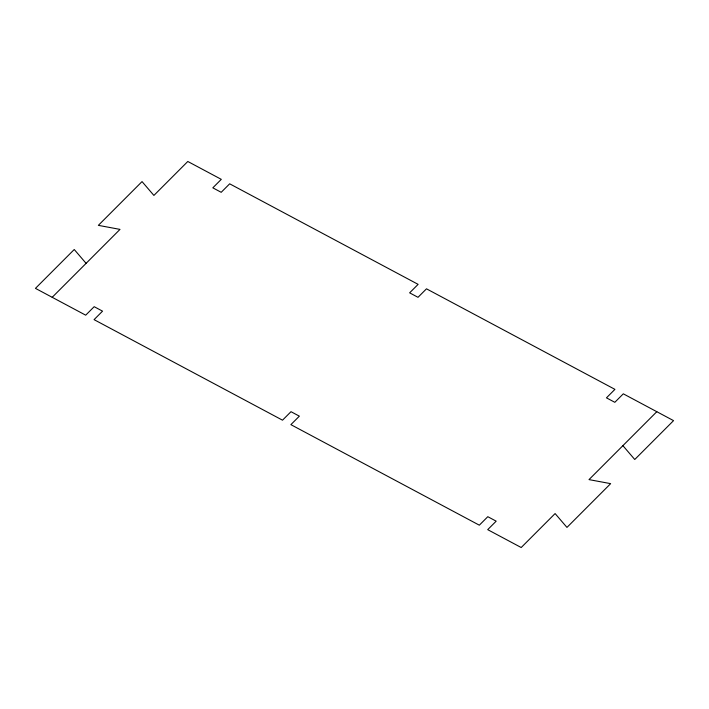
<?xml version="1.0" encoding="UTF-8"?>
<svg xmlns="http://www.w3.org/2000/svg" width="709" height="709" viewBox="0 0 709 709"><rect width="100%" height="100%" fill="white"/><g stroke="black" fill="none" stroke-linecap="round" stroke-linejoin="round"><path stroke-width="1.06" d="M52.2 297.301L119.998 229.388L98.356 225.356L142.039 181.593L153.897 195.427L187.796 161.475L221.297 179.35L212.824 187.832L221.199 192.307L229.672 183.817L418.115 284.353L409.634 292.844L418.009 297.31L426.49 288.82L614.925 389.356L606.452 397.846L614.827 402.313L623.3 393.823L673.55 420.632L634.759 459.494L622.901 445.66M656.8 411.699L589.002 479.612L610.644 483.644L566.961 527.407L555.103 513.573L521.204 547.525L487.703 529.65L496.176 521.168L487.801 516.693L479.328 525.183L290.885 424.647L299.366 416.156L290.991 411.69L282.51 420.18L94.075 319.644L102.548 311.154L94.173 306.687L85.7 315.177L35.45 288.368L74.241 249.506L86.099 263.34"/></g></svg>
